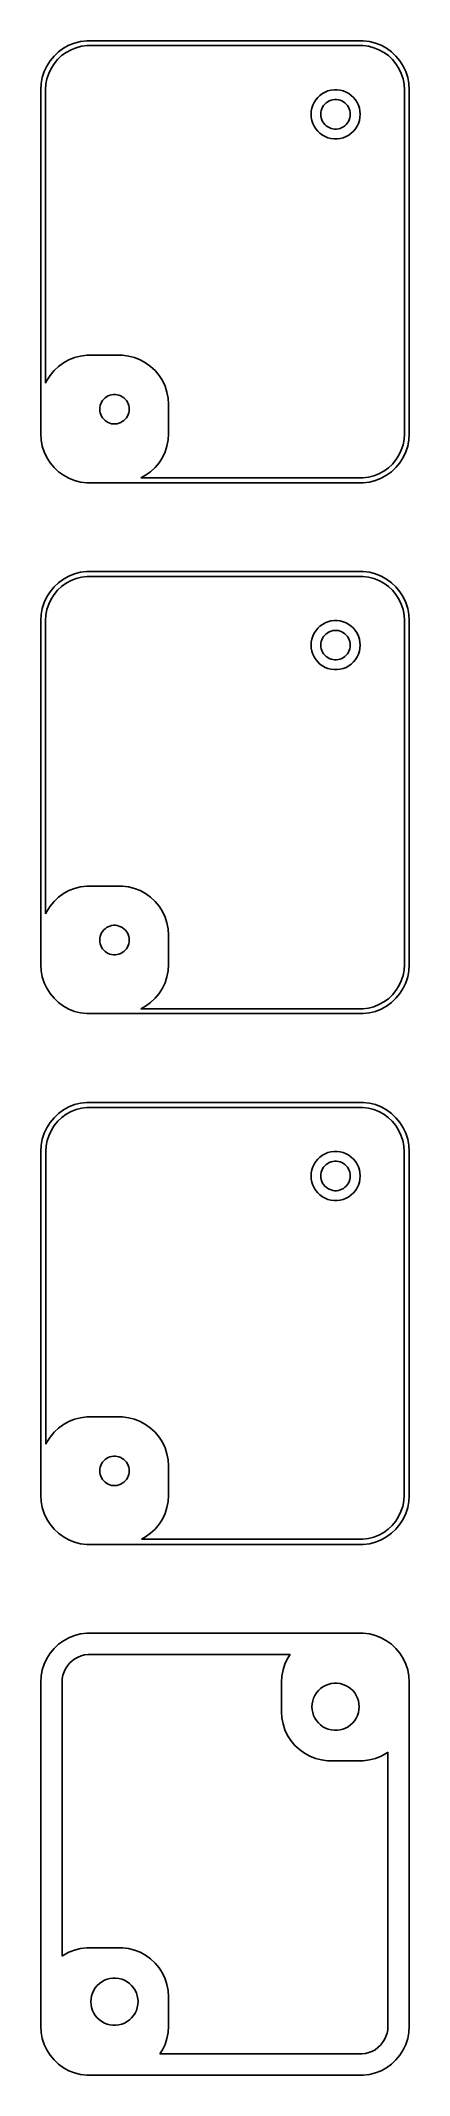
# Model space of a CAD drawing. Header units: metres. Extents: x -19 to 19, y 194 to 400.
import ezdxf

# ---------------------------------------------------------------- set-up
doc = ezdxf.new("R2010")
doc.units = ezdxf.units.M

msp = doc.modelspace()

# ---------------------------------------------------------------- linework, layer by layer
for p, q in [((-16.4291, 399.722), (-16.9371, 399.353)), ((-15.8789, 400.024), (-16.4291, 399.722)), ((-16.1612, 399.299), (-15.666, 399.572)), ((-15.2951, 400.255), (-15.8789, 400.024)), ((-15.666, 399.572), (-15.1406, 399.78)), ((-14.6869, 400.411), (-15.2951, 400.255)), ((-15.1406, 399.78), (-14.5932, 399.92)), ((-14.0639, 400.49), (-14.6869, 400.411)), ((-14.5932, 399.92), (-14.0325, 399.991)), ((14.0639, 400.49), (-14.0639, 400.49)), ((-14.0325, 399.991), (14.0325, 399.991)), ((14.0325, 399.991), (14.5932, 399.92)), ((14.6869, 400.411), (14.0639, 400.49)), ((14.5932, 399.92), (15.1406, 399.78)), ((15.2951, 400.255), (14.6869, 400.411)), ((15.1406, 399.78), (15.666, 399.572)), ((15.8789, 400.024), (15.2951, 400.255)), ((15.666, 399.572), (16.1612, 399.299)), ((16.4291, 399.722), (15.8789, 400.024)), ((16.9371, 399.353), (16.4291, 399.722)), ((-18.1315, 397.909), (-18.3989, 397.341)), ((-17.7951, 398.439), (-18.1315, 397.909)), ((-17.934, 397.157), (-17.6934, 397.668)), ((-17.3948, 398.923), (-17.7951, 398.439)), ((-17.6934, 397.668), (-17.3906, 398.145)), ((-16.9371, 399.353), (-17.3948, 398.923)), ((-17.3906, 398.145), (-17.0303, 398.58)), ((-17.0303, 398.58), (-16.6184, 398.967)), ((-16.6184, 398.967), (-16.1612, 399.299)), ((16.1612, 399.299), (16.6184, 398.967)), ((16.6184, 398.967), (17.0303, 398.58)), ((17.3948, 398.923), (16.9371, 399.353)), ((17.0303, 398.58), (17.3906, 398.145)), ((17.3906, 398.145), (17.6934, 397.668)), ((17.7951, 398.439), (17.3948, 398.923)), ((17.6934, 397.668), (17.934, 397.157)), ((18.1315, 397.909), (17.7951, 398.439)), ((18.3989, 397.341), (18.1315, 397.909)), ((-18.7106, 396.127), (-18.75, 395.5)), ((-18.75, 395.5), (-18.75, 360.5)), ((-18.5929, 396.743), (-18.7106, 396.127)), ((-18.3989, 397.341), (-18.5929, 396.743)), ((-18.25, 395.5), (-18.2145, 396.064)), ((-18.25, 365.657), (-18.25, 395.5)), ((-18.2145, 396.064), (-18.1086, 396.619)), ((-18.1086, 396.619), (-17.934, 397.157)), ((10.4774, 395.378), (10.1855, 395.262)), ((10.7815, 395.456), (10.4774, 395.378)), ((11.093, 395.495), (10.7815, 395.456)), ((11.407, 395.495), (11.093, 395.495)), ((11.7184, 395.456), (11.407, 395.495)), ((12.0225, 395.378), (11.7184, 395.456)), ((12.3144, 395.262), (12.0225, 395.378)), ((17.934, 397.157), (18.1086, 396.619)), ((18.1086, 396.619), (18.2145, 396.064)), ((18.2145, 396.064), (18.25, 395.5)), ((18.25, 395.5), (18.25, 360.5)), ((18.5929, 396.743), (18.3989, 397.341)), ((18.7106, 396.127), (18.5929, 396.743)), ((18.75, 395.5), (18.7106, 396.127)), ((18.75, 360.5), (18.75, 395.5)), ((8.7697, 393.313), (8.75, 393)), ((8.82854, 393.622), (8.7697, 393.313)), ((8.92555, 393.92), (8.82854, 393.622)), ((9.05922, 394.204), (8.92555, 393.92)), ((9.22745, 394.469), (9.05922, 394.204)), ((9.42757, 394.711), (9.22745, 394.469)), ((9.65643, 394.926), (9.42757, 394.711)), ((9.91043, 395.111), (9.65643, 394.926)), ((9.76183, 393.188), (9.79712, 393.373)), ((9.79712, 393.373), (9.85533, 393.552)), ((9.85533, 393.552), (9.93553, 393.723)), ((10.1855, 395.262), (9.91043, 395.111)), ((9.93553, 393.723), (10.0365, 393.882)), ((10.0365, 393.882), (10.1565, 394.027)), ((10.1565, 394.027), (10.2939, 394.156)), ((10.2939, 394.156), (10.4463, 394.266)), ((10.4463, 394.266), (10.6113, 394.357)), ((10.6113, 394.357), (10.7865, 394.427)), ((10.7865, 394.427), (10.9689, 394.473)), ((10.9689, 394.473), (11.1558, 394.497)), ((11.1558, 394.497), (11.3442, 394.497)), ((11.3442, 394.497), (11.5311, 394.473)), ((11.5311, 394.473), (11.7135, 394.427)), ((11.7135, 394.427), (11.8887, 394.357)), ((11.8887, 394.357), (12.0537, 394.266)), ((12.0537, 394.266), (12.2061, 394.156)), ((12.2061, 394.156), (12.3434, 394.027)), ((12.5896, 395.111), (12.3144, 395.262)), ((12.3434, 394.027), (12.4635, 393.882)), ((12.4635, 393.882), (12.5645, 393.723)), ((12.5645, 393.723), (12.6447, 393.552)), ((12.8436, 394.926), (12.5896, 395.111)), ((12.6447, 393.552), (12.7029, 393.373)), ((12.7029, 393.373), (12.7382, 393.188)), ((13.0724, 394.711), (12.8436, 394.926)), ((13.2725, 394.469), (13.0724, 394.711)), ((13.4408, 394.204), (13.2725, 394.469)), ((13.5744, 393.92), (13.4408, 394.204)), ((13.6714, 393.622), (13.5744, 393.92)), ((13.7303, 393.313), (13.6714, 393.622)), ((13.75, 393), (13.7303, 393.313)), ((8.75, 393), (8.7697, 392.687)), ((8.7697, 392.687), (8.82854, 392.378)), ((8.82854, 392.378), (8.92555, 392.08)), ((8.92555, 392.08), (9.05922, 391.796)), ((9.05922, 391.796), (9.22745, 391.531)), ((9.22745, 391.531), (9.42757, 391.289)), ((9.42757, 391.289), (9.65643, 391.074)), ((9.75, 393), (9.76183, 393.188)), ((9.76183, 392.812), (9.75, 393)), ((9.79712, 392.627), (9.76183, 392.812)), ((9.85533, 392.448), (9.79712, 392.627)), ((9.93553, 392.277), (9.85533, 392.448)), ((10.0365, 392.118), (9.93553, 392.277)), ((10.1565, 391.973), (10.0365, 392.118)), ((10.2939, 391.844), (10.1565, 391.973)), ((10.4463, 391.734), (10.2939, 391.844)), ((10.6113, 391.643), (10.4463, 391.734)), ((10.7865, 391.573), (10.6113, 391.643)), ((10.9689, 391.527), (10.7865, 391.573)), ((11.1558, 391.503), (10.9689, 391.527)), ((11.3442, 391.503), (11.1558, 391.503)), ((11.5311, 391.527), (11.3442, 391.503)), ((11.7135, 391.573), (11.5311, 391.527)), ((11.8887, 391.643), (11.7135, 391.573)), ((12.0537, 391.734), (11.8887, 391.643)), ((12.2061, 391.844), (12.0537, 391.734)), ((12.3434, 391.973), (12.2061, 391.844)), ((12.4635, 392.118), (12.3434, 391.973)), ((12.5645, 392.277), (12.4635, 392.118)), ((12.6447, 392.448), (12.5645, 392.277)), ((12.7029, 392.627), (12.6447, 392.448)), ((12.7382, 392.812), (12.7029, 392.627)), ((12.7382, 393.188), (12.75, 393)), ((12.75, 393), (12.7382, 392.812)), ((12.8436, 391.074), (13.0724, 391.289)), ((13.0724, 391.289), (13.2725, 391.531)), ((13.2725, 391.531), (13.4408, 391.796)), ((13.4408, 391.796), (13.5744, 392.08)), ((13.5744, 392.08), (13.6714, 392.378)), ((13.6714, 392.378), (13.7303, 392.687)), ((13.7303, 392.687), (13.75, 393)), ((9.65643, 391.074), (9.91043, 390.889)), ((9.91043, 390.889), (10.1855, 390.738)), ((10.1855, 390.738), (10.4774, 390.622)), ((10.4774, 390.622), (10.7815, 390.544)), ((10.7815, 390.544), (11.093, 390.505)), ((11.093, 390.505), (11.407, 390.505)), ((11.407, 390.505), (11.7184, 390.544)), ((11.7184, 390.544), (12.0225, 390.622)), ((12.0225, 390.622), (12.3144, 390.738)), ((12.3144, 390.738), (12.5896, 390.889)), ((12.5896, 390.889), (12.8436, 391.074)), ((-14.0639, 368.49), (-14.6869, 368.411)), ((-10.436, 368.49), (-14.0639, 368.49)), ((-9.81308, 368.411), (-10.436, 368.49)), ((-17.7951, 366.439), (-18.1315, 365.909)), ((-17.3948, 366.923), (-17.7951, 366.439)), ((-16.9371, 367.353), (-17.3948, 366.923)), ((-16.4291, 367.722), (-16.9371, 367.353)), ((-15.8789, 368.024), (-16.4291, 367.722)), ((-15.2951, 368.255), (-15.8789, 368.024)), ((-14.6869, 368.411), (-15.2951, 368.255)), ((-9.20491, 368.255), (-9.81308, 368.411)), ((-8.62109, 368.024), (-9.20491, 368.255)), ((-8.07086, 367.722), (-8.62109, 368.024)), ((-7.56287, 367.353), (-8.07086, 367.722)), ((-7.10515, 366.923), (-7.56287, 367.353)), ((-6.70491, 366.439), (-7.10515, 366.923)), ((-6.36845, 365.909), (-6.70491, 366.439)), ((-18.1315, 365.909), (-18.25, 365.657)), ((-12.0537, 364.266), (-11.8887, 364.357)), ((-11.8887, 364.357), (-11.7135, 364.427)), ((-11.7135, 364.427), (-11.5311, 364.473)), ((-11.5311, 364.473), (-11.3442, 364.497)), ((-11.3442, 364.497), (-11.1558, 364.497)), ((-11.1558, 364.497), (-10.9689, 364.473)), ((-10.9689, 364.473), (-10.7865, 364.427)), ((-10.7865, 364.427), (-10.6113, 364.357)), ((-10.6113, 364.357), (-10.4463, 364.266)), ((-6.1011, 365.341), (-6.36845, 365.909)), ((-5.90707, 364.743), (-6.1011, 365.341)), ((-5.78941, 364.127), (-5.90707, 364.743)), ((-12.75, 363), (-12.7382, 363.188)), ((-12.7382, 362.812), (-12.75, 363)), ((-12.7382, 363.188), (-12.7029, 363.373)), ((-12.7029, 362.627), (-12.7382, 362.812)), ((-12.7029, 363.373), (-12.6447, 363.552)), ((-12.6447, 362.448), (-12.7029, 362.627)), ((-12.6447, 363.552), (-12.5645, 363.723)), ((-12.5645, 362.277), (-12.6447, 362.448)), ((-12.5645, 363.723), (-12.4635, 363.882)), ((-12.4635, 362.118), (-12.5645, 362.277)), ((-12.4635, 363.882), (-12.3434, 364.027)), ((-12.3434, 364.027), (-12.2061, 364.156)), ((-12.2061, 364.156), (-12.0537, 364.266)), ((-10.4463, 364.266), (-10.2939, 364.156)), ((-10.2939, 364.156), (-10.1565, 364.027)), ((-10.1565, 364.027), (-10.0365, 363.882)), ((-10.0365, 363.882), (-9.93553, 363.723)), ((-9.93553, 362.277), (-10.0365, 362.118)), ((-9.93553, 363.723), (-9.85533, 363.552)), ((-9.85533, 362.448), (-9.93553, 362.277)), ((-9.85533, 363.552), (-9.79712, 363.373)), ((-9.79712, 362.627), (-9.85533, 362.448)), ((-9.79712, 363.373), (-9.76183, 363.188)), ((-9.76183, 362.812), (-9.79712, 362.627)), ((-9.76183, 363.188), (-9.75, 363)), ((-9.75, 363), (-9.76183, 362.812)), ((-5.75, 363.5), (-5.78941, 364.127)), ((-5.75, 360.5), (-5.75, 363.5)), ((-18.75, 360.5), (-18.7106, 359.873)), ((-12.3434, 361.973), (-12.4635, 362.118)), ((-12.2061, 361.844), (-12.3434, 361.973)), ((-12.0537, 361.734), (-12.2061, 361.844)), ((-11.8887, 361.643), (-12.0537, 361.734)), ((-11.7135, 361.573), (-11.8887, 361.643)), ((-11.5311, 361.527), (-11.7135, 361.573)), ((-11.3442, 361.503), (-11.5311, 361.527)), ((-11.1558, 361.503), (-11.3442, 361.503)), ((-10.9689, 361.527), (-11.1558, 361.503)), ((-10.7865, 361.573), (-10.9689, 361.527)), ((-10.6113, 361.643), (-10.7865, 361.573)), ((-10.4463, 361.734), (-10.6113, 361.643)), ((-10.2939, 361.844), (-10.4463, 361.734)), ((-10.1565, 361.973), (-10.2939, 361.844)), ((-10.0365, 362.118), (-10.1565, 361.973)), ((-5.78941, 359.873), (-5.75, 360.5)), ((18.25, 360.5), (18.2145, 359.936)), ((18.7106, 359.873), (18.75, 360.5)), ((-18.7106, 359.873), (-18.5929, 359.257)), ((-18.5929, 359.257), (-18.3989, 358.659)), ((-18.3989, 358.659), (-18.1315, 358.091)), ((-18.1315, 358.091), (-17.7951, 357.561)), ((-6.70491, 357.561), (-6.36845, 358.091)), ((-6.36845, 358.091), (-6.1011, 358.659)), ((-6.1011, 358.659), (-5.90707, 359.257)), ((-5.90707, 359.257), (-5.78941, 359.873)), ((17.6934, 358.332), (17.3906, 357.855)), ((17.934, 358.843), (17.6934, 358.332)), ((17.7951, 357.561), (18.1315, 358.091)), ((18.1086, 359.381), (17.934, 358.843)), ((18.2145, 359.936), (18.1086, 359.381)), ((18.1315, 358.091), (18.3989, 358.659)), ((18.3989, 358.659), (18.5929, 359.257)), ((18.5929, 359.257), (18.7106, 359.873)), ((-17.7951, 357.561), (-17.3948, 357.077)), ((-17.3948, 357.077), (-16.9371, 356.647)), ((-16.9371, 356.647), (-16.4291, 356.278)), ((-16.4291, 356.278), (-15.8789, 355.976)), ((-8.56104, 356.009), (-8.07086, 356.278)), ((14.0325, 356.009), (-8.56104, 356.009)), ((-8.07086, 356.278), (-7.56287, 356.647)), ((-7.56287, 356.647), (-7.10515, 357.077)), ((-7.10515, 357.077), (-6.70491, 357.561)), ((14.5932, 356.08), (14.0325, 356.009)), ((15.1406, 356.22), (14.5932, 356.08)), ((15.666, 356.428), (15.1406, 356.22)), ((16.1612, 356.701), (15.666, 356.428)), ((15.8789, 355.976), (16.4291, 356.278)), ((16.6184, 357.033), (16.1612, 356.701)), ((16.4291, 356.278), (16.9371, 356.647)), ((17.0303, 357.42), (16.6184, 357.033)), ((16.9371, 356.647), (17.3948, 357.077)), ((17.3906, 357.855), (17.0303, 357.42)), ((17.3948, 357.077), (17.7951, 357.561)), ((-15.8789, 355.976), (-15.2951, 355.745)), ((-15.2951, 355.745), (-14.6869, 355.589)), ((-14.6869, 355.589), (-14.0639, 355.51)), ((-14.0639, 355.51), (14.0639, 355.51)), ((14.0639, 355.51), (14.6869, 355.589)), ((14.6869, 355.589), (15.2951, 355.745)), ((15.2951, 355.745), (15.8789, 355.976)), ((-16.4291, 345.722), (-16.9371, 345.353)), ((-15.8789, 346.024), (-16.4291, 345.722)), ((-15.2951, 346.255), (-15.8789, 346.024)), ((-15.666, 345.572), (-15.1406, 345.78)), ((-14.6869, 346.411), (-15.2951, 346.255)), ((-15.1406, 345.78), (-14.5932, 345.92)), ((-14.0639, 346.49), (-14.6869, 346.411)), ((-14.5932, 345.92), (-14.0325, 345.991)), ((14.0639, 346.49), (-14.0639, 346.49)), ((-14.0325, 345.991), (14.0325, 345.991)), ((14.0325, 345.991), (14.5932, 345.92)), ((14.6869, 346.411), (14.0639, 346.49)), ((14.5932, 345.92), (15.1406, 345.78)), ((15.2951, 346.255), (14.6869, 346.411)), ((15.1406, 345.78), (15.666, 345.572)), ((15.8789, 346.024), (15.2951, 346.255)), ((16.4291, 345.722), (15.8789, 346.024)), ((16.9371, 345.353), (16.4291, 345.722)), ((-18.1315, 343.909), (-18.3989, 343.341)), ((-17.7951, 344.439), (-18.1315, 343.909)), ((-17.934, 343.157), (-17.6934, 343.668)), ((-17.3948, 344.923), (-17.7951, 344.439)), ((-17.6934, 343.668), (-17.3906, 344.145)), ((-16.9371, 345.353), (-17.3948, 344.923)), ((-17.3906, 344.145), (-17.0303, 344.58)), ((-17.0303, 344.58), (-16.6184, 344.967)), ((-16.6184, 344.967), (-16.1612, 345.299)), ((-16.1612, 345.299), (-15.666, 345.572)), ((15.666, 345.572), (16.1612, 345.299)), ((16.1612, 345.299), (16.6184, 344.967)), ((16.6184, 344.967), (17.0303, 344.58)), ((17.3948, 344.923), (16.9371, 345.353)), ((17.0303, 344.58), (17.3906, 344.145)), ((17.3906, 344.145), (17.6934, 343.668)), ((17.7951, 344.439), (17.3948, 344.923)), ((17.6934, 343.668), (17.934, 343.157)), ((18.1315, 343.909), (17.7951, 344.439)), ((18.3989, 343.341), (18.1315, 343.909)), ((-18.7106, 342.127), (-18.75, 341.5)), ((-18.5929, 342.743), (-18.7106, 342.127)), ((-18.3989, 343.341), (-18.5929, 342.743)), ((-18.25, 341.5), (-18.2145, 342.064)), ((-18.2145, 342.064), (-18.1086, 342.619)), ((-18.1086, 342.619), (-17.934, 343.157)), ((17.934, 343.157), (18.1086, 342.619)), ((18.1086, 342.619), (18.2145, 342.064)), ((18.2145, 342.064), (18.25, 341.5)), ((18.5929, 342.743), (18.3989, 343.341)), ((18.7106, 342.127), (18.5929, 342.743)), ((18.75, 341.5), (18.7106, 342.127)), ((-18.75, 341.5), (-18.75, 306.5)), ((-18.25, 311.657), (-18.25, 341.5)), ((8.82854, 339.622), (8.7697, 339.313)), ((8.92555, 339.92), (8.82854, 339.622)), ((9.05922, 340.204), (8.92555, 339.92)), ((9.22745, 340.469), (9.05922, 340.204)), ((9.42757, 340.711), (9.22745, 340.469)), ((9.65643, 340.926), (9.42757, 340.711)), ((9.91043, 341.111), (9.65643, 340.926)), ((9.79712, 339.373), (9.85533, 339.552)), ((9.85533, 339.552), (9.93553, 339.723)), ((10.1855, 341.262), (9.91043, 341.111)), ((9.93553, 339.723), (10.0365, 339.882)), ((10.0365, 339.882), (10.1565, 340.027)), ((10.1565, 340.027), (10.2939, 340.156)), ((10.4774, 341.378), (10.1855, 341.262)), ((10.2939, 340.156), (10.4463, 340.266)), ((10.4463, 340.266), (10.6113, 340.357)), ((10.7815, 341.456), (10.4774, 341.378)), ((10.6113, 340.357), (10.7865, 340.427)), ((11.093, 341.495), (10.7815, 341.456)), ((10.7865, 340.427), (10.9689, 340.473)), ((10.9689, 340.473), (11.1558, 340.497)), ((11.407, 341.495), (11.093, 341.495)), ((11.1558, 340.497), (11.3442, 340.497)), ((11.3442, 340.497), (11.5311, 340.473)), ((11.7184, 341.456), (11.407, 341.495)), ((11.5311, 340.473), (11.7135, 340.427)), ((11.7135, 340.427), (11.8887, 340.357)), ((12.0225, 341.378), (11.7184, 341.456)), ((11.8887, 340.357), (12.0537, 340.266)), ((12.3144, 341.262), (12.0225, 341.378)), ((12.0537, 340.266), (12.2061, 340.156)), ((12.2061, 340.156), (12.3434, 340.027)), ((12.5896, 341.111), (12.3144, 341.262)), ((12.3434, 340.027), (12.4635, 339.882)), ((12.4635, 339.882), (12.5645, 339.723)), ((12.5645, 339.723), (12.6447, 339.552)), ((12.8436, 340.926), (12.5896, 341.111)), ((12.6447, 339.552), (12.7029, 339.373)), ((13.0724, 340.711), (12.8436, 340.926)), ((13.2725, 340.469), (13.0724, 340.711)), ((13.4408, 340.204), (13.2725, 340.469)), ((13.5744, 339.92), (13.4408, 340.204)), ((13.6714, 339.622), (13.5744, 339.92)), ((13.7303, 339.313), (13.6714, 339.622)), ((18.25, 341.5), (18.25, 306.5)), ((18.75, 306.5), (18.75, 341.5)), ((8.7697, 339.313), (8.75, 339)), ((8.75, 339), (8.7697, 338.687)), ((8.7697, 338.687), (8.82854, 338.378)), ((8.82854, 338.378), (8.92555, 338.08)), ((8.92555, 338.08), (9.05922, 337.796)), ((9.05922, 337.796), (9.22745, 337.531)), ((9.22745, 337.531), (9.42757, 337.289)), ((9.75, 339), (9.76183, 339.188)), ((9.76183, 338.812), (9.75, 339)), ((9.76183, 339.188), (9.79712, 339.373)), ((9.79712, 338.627), (9.76183, 338.812)), ((9.85533, 338.448), (9.79712, 338.627)), ((9.93553, 338.277), (9.85533, 338.448)), ((10.0365, 338.118), (9.93553, 338.277)), ((10.1565, 337.973), (10.0365, 338.118)), ((10.2939, 337.844), (10.1565, 337.973)), ((10.4463, 337.734), (10.2939, 337.844)), ((10.6113, 337.643), (10.4463, 337.734)), ((10.7865, 337.573), (10.6113, 337.643)), ((10.9689, 337.527), (10.7865, 337.573)), ((11.1558, 337.503), (10.9689, 337.527)), ((11.3442, 337.503), (11.1558, 337.503)), ((11.5311, 337.527), (11.3442, 337.503)), ((11.7135, 337.573), (11.5311, 337.527)), ((11.8887, 337.643), (11.7135, 337.573)), ((12.0537, 337.734), (11.8887, 337.643)), ((12.2061, 337.844), (12.0537, 337.734)), ((12.3434, 337.973), (12.2061, 337.844)), ((12.4635, 338.118), (12.3434, 337.973)), ((12.5645, 338.277), (12.4635, 338.118)), ((12.6447, 338.448), (12.5645, 338.277)), ((12.7029, 338.627), (12.6447, 338.448)), ((12.7029, 339.373), (12.7382, 339.188)), ((12.7382, 338.812), (12.7029, 338.627)), ((12.7382, 339.188), (12.75, 339)), ((12.75, 339), (12.7382, 338.812)), ((13.0724, 337.289), (13.2725, 337.531)), ((13.2725, 337.531), (13.4408, 337.796)), ((13.4408, 337.796), (13.5744, 338.08)), ((13.5744, 338.08), (13.6714, 338.378)), ((13.6714, 338.378), (13.7303, 338.687)), ((13.75, 339), (13.7303, 339.313)), ((13.7303, 338.687), (13.75, 339)), ((9.42757, 337.289), (9.65643, 337.074)), ((9.65643, 337.074), (9.91043, 336.889)), ((9.91043, 336.889), (10.1855, 336.738)), ((10.1855, 336.738), (10.4774, 336.622)), ((10.4774, 336.622), (10.7815, 336.544)), ((10.7815, 336.544), (11.093, 336.505)), ((11.093, 336.505), (11.407, 336.505)), ((11.407, 336.505), (11.7184, 336.544)), ((11.7184, 336.544), (12.0225, 336.622)), ((12.0225, 336.622), (12.3144, 336.738)), ((12.3144, 336.738), (12.5896, 336.889)), ((12.5896, 336.889), (12.8436, 337.074)), ((12.8436, 337.074), (13.0724, 337.289)), ((-17.3948, 312.923), (-17.7951, 312.439)), ((-16.9371, 313.353), (-17.3948, 312.923)), ((-16.4291, 313.722), (-16.9371, 313.353)), ((-15.8789, 314.024), (-16.4291, 313.722)), ((-15.2951, 314.255), (-15.8789, 314.024)), ((-14.6869, 314.411), (-15.2951, 314.255)), ((-14.0639, 314.49), (-14.6869, 314.411)), ((-10.436, 314.49), (-14.0639, 314.49)), ((-9.81308, 314.411), (-10.436, 314.49)), ((-9.20491, 314.255), (-9.81308, 314.411)), ((-8.62109, 314.024), (-9.20491, 314.255)), ((-8.07086, 313.722), (-8.62109, 314.024)), ((-7.56287, 313.353), (-8.07086, 313.722)), ((-7.10515, 312.923), (-7.56287, 313.353)), ((-6.70491, 312.439), (-7.10515, 312.923)), ((-18.1315, 311.909), (-18.25, 311.657)), ((-17.7951, 312.439), (-18.1315, 311.909)), ((-11.7135, 310.427), (-11.5311, 310.473)), ((-11.5311, 310.473), (-11.3442, 310.497)), ((-11.3442, 310.497), (-11.1558, 310.497)), ((-11.1558, 310.497), (-10.9689, 310.473)), ((-10.9689, 310.473), (-10.7865, 310.427)), ((-6.36845, 311.909), (-6.70491, 312.439)), ((-6.1011, 311.341), (-6.36845, 311.909)), ((-5.90707, 310.743), (-6.1011, 311.341)), ((-5.78941, 310.127), (-5.90707, 310.743)), ((-12.75, 309), (-12.7382, 309.188)), ((-12.7382, 308.812), (-12.75, 309)), ((-12.7382, 309.188), (-12.7029, 309.373)), ((-12.7029, 308.627), (-12.7382, 308.812)), ((-12.7029, 309.373), (-12.6447, 309.552)), ((-12.6447, 308.448), (-12.7029, 308.627)), ((-12.6447, 309.552), (-12.5645, 309.723)), ((-12.5645, 308.277), (-12.6447, 308.448)), ((-12.5645, 309.723), (-12.4635, 309.882)), ((-12.4635, 309.882), (-12.3434, 310.027)), ((-12.3434, 310.027), (-12.2061, 310.156)), ((-12.2061, 310.156), (-12.0537, 310.266)), ((-12.0537, 310.266), (-11.8887, 310.357)), ((-11.8887, 310.357), (-11.7135, 310.427)), ((-10.7865, 310.427), (-10.6113, 310.357)), ((-10.6113, 310.357), (-10.4463, 310.266)), ((-10.4463, 310.266), (-10.2939, 310.156)), ((-10.2939, 310.156), (-10.1565, 310.027)), ((-10.1565, 310.027), (-10.0365, 309.882)), ((-10.0365, 309.882), (-9.93553, 309.723)), ((-9.93553, 309.723), (-9.85533, 309.552)), ((-9.85533, 308.448), (-9.93553, 308.277)), ((-9.85533, 309.552), (-9.79712, 309.373)), ((-9.79712, 308.627), (-9.85533, 308.448)), ((-9.79712, 309.373), (-9.76183, 309.188)), ((-9.76183, 308.812), (-9.79712, 308.627)), ((-9.76183, 309.188), (-9.75, 309)), ((-9.75, 309), (-9.76183, 308.812)), ((-5.75, 309.5), (-5.78941, 310.127)), ((-5.75, 306.5), (-5.75, 309.5)), ((-18.75, 306.5), (-18.7106, 305.873)), ((-12.4635, 308.118), (-12.5645, 308.277)), ((-12.3434, 307.973), (-12.4635, 308.118)), ((-12.2061, 307.844), (-12.3434, 307.973)), ((-12.0537, 307.734), (-12.2061, 307.844)), ((-11.8887, 307.643), (-12.0537, 307.734)), ((-11.7135, 307.573), (-11.8887, 307.643)), ((-11.5311, 307.527), (-11.7135, 307.573)), ((-11.3442, 307.503), (-11.5311, 307.527)), ((-11.1558, 307.503), (-11.3442, 307.503)), ((-10.9689, 307.527), (-11.1558, 307.503)), ((-10.7865, 307.573), (-10.9689, 307.527)), ((-10.6113, 307.643), (-10.7865, 307.573)), ((-10.4463, 307.734), (-10.6113, 307.643)), ((-10.2939, 307.844), (-10.4463, 307.734)), ((-10.1565, 307.973), (-10.2939, 307.844)), ((-10.0365, 308.118), (-10.1565, 307.973)), ((-9.93553, 308.277), (-10.0365, 308.118)), ((-5.78941, 305.873), (-5.75, 306.5)), ((18.25, 306.5), (18.2145, 305.936)), ((18.7106, 305.873), (18.75, 306.5)), ((-18.7106, 305.873), (-18.5929, 305.257)), ((-18.5929, 305.257), (-18.3989, 304.659)), ((-18.3989, 304.659), (-18.1315, 304.091)), ((-6.36845, 304.091), (-6.1011, 304.659)), ((-6.1011, 304.659), (-5.90707, 305.257)), ((-5.90707, 305.257), (-5.78941, 305.873)), ((17.6934, 304.332), (17.3906, 303.855)), ((17.934, 304.843), (17.6934, 304.332)), ((18.1086, 305.381), (17.934, 304.843)), ((18.2145, 305.936), (18.1086, 305.381)), ((18.1315, 304.091), (18.3989, 304.659)), ((18.3989, 304.659), (18.5929, 305.257)), ((18.5929, 305.257), (18.7106, 305.873)), ((-18.1315, 304.091), (-17.7951, 303.561)), ((-17.7951, 303.561), (-17.3948, 303.077)), ((-17.3948, 303.077), (-16.9371, 302.647)), ((-16.9371, 302.647), (-16.4291, 302.278)), ((-16.4291, 302.278), (-15.8789, 301.976)), ((-8.56104, 302.009), (-8.07086, 302.278)), ((-8.07086, 302.278), (-7.56287, 302.647)), ((-7.56287, 302.647), (-7.10515, 303.077)), ((-7.10515, 303.077), (-6.70491, 303.561)), ((-6.70491, 303.561), (-6.36845, 304.091)), ((15.1406, 302.22), (14.5932, 302.08)), ((15.666, 302.428), (15.1406, 302.22)), ((16.1612, 302.701), (15.666, 302.428)), ((15.8789, 301.976), (16.4291, 302.278)), ((16.6184, 303.033), (16.1612, 302.701)), ((16.4291, 302.278), (16.9371, 302.647)), ((17.0303, 303.42), (16.6184, 303.033)), ((16.9371, 302.647), (17.3948, 303.077)), ((17.3906, 303.855), (17.0303, 303.42)), ((17.3948, 303.077), (17.7951, 303.561)), ((17.7951, 303.561), (18.1315, 304.091)), ((-15.8789, 301.976), (-15.2951, 301.745)), ((-15.2951, 301.745), (-14.6869, 301.589)), ((-14.6869, 301.589), (-14.0639, 301.51)), ((-14.0639, 301.51), (14.0639, 301.51)), ((14.0325, 302.009), (-8.56104, 302.009)), ((14.5932, 302.08), (14.0325, 302.009)), ((14.0639, 301.51), (14.6869, 301.589)), ((14.6869, 301.589), (15.2951, 301.745)), ((15.2951, 301.745), (15.8789, 301.976)), ((-15.8789, 292.024), (-16.4291, 291.722)), ((-15.2951, 292.255), (-15.8789, 292.024)), ((-14.6869, 292.411), (-15.2951, 292.255)), ((-15.1308, 291.75), (-14.5873, 291.889)), ((-14.0639, 292.49), (-14.6869, 292.411)), ((-14.5873, 291.889), (-14.0306, 291.96)), ((14.0639, 292.49), (-14.0639, 292.49)), ((-14.0306, 291.96), (14.0306, 291.96)), ((14.0306, 291.96), (14.5873, 291.889)), ((14.6869, 292.411), (14.0639, 292.49)), ((14.5873, 291.889), (15.1308, 291.75)), ((15.2951, 292.255), (14.6869, 292.411)), ((15.8789, 292.024), (15.2951, 292.255)), ((16.4291, 291.722), (15.8789, 292.024)), ((-18.1315, 289.909), (-18.3989, 289.341)), ((-17.7951, 290.439), (-18.1315, 289.909)), ((-17.3948, 290.923), (-17.7951, 290.439)), ((-17.6658, 289.653), (-17.3651, 290.127)), ((-16.9371, 291.353), (-17.3948, 290.923)), ((-17.3651, 290.127), (-17.0074, 290.559)), ((-17.0074, 290.559), (-16.5983, 290.943)), ((-16.4291, 291.722), (-16.9371, 291.353)), ((-16.5983, 290.943), (-16.1444, 291.273)), ((-16.1444, 291.273), (-15.6526, 291.543)), ((-15.6526, 291.543), (-15.1308, 291.75)), ((15.1308, 291.75), (15.6526, 291.543)), ((15.6526, 291.543), (16.1444, 291.273)), ((16.1444, 291.273), (16.5983, 290.943)), ((16.9371, 291.353), (16.4291, 291.722)), ((16.5983, 290.943), (17.0074, 290.559)), ((17.3948, 290.923), (16.9371, 291.353)), ((17.0074, 290.559), (17.3651, 290.127)), ((17.3651, 290.127), (17.6658, 289.653)), ((17.7951, 290.439), (17.3948, 290.923)), ((18.1315, 289.909), (17.7951, 290.439)), ((18.3989, 289.341), (18.1315, 289.909)), ((-18.7106, 288.127), (-18.75, 287.5)), ((-18.5929, 288.743), (-18.7106, 288.127)), ((-18.3989, 289.341), (-18.5929, 288.743)), ((-18.2185, 287.5), (-18.1833, 288.06)), ((-18.1833, 288.06), (-18.0782, 288.611)), ((-18.0782, 288.611), (-17.9047, 289.145)), ((-17.9047, 289.145), (-17.6658, 289.653)), ((17.6658, 289.653), (17.9047, 289.145)), ((17.9047, 289.145), (18.0782, 288.611)), ((18.0782, 288.611), (18.1833, 288.06)), ((18.1833, 288.06), (18.2185, 287.5)), ((18.5929, 288.743), (18.3989, 289.341)), ((18.7106, 288.127), (18.5929, 288.743)), ((18.75, 287.5), (18.7106, 288.127)), ((-18.75, 287.5), (-18.75, 252.5)), ((-18.2185, 257.724), (-18.2185, 287.5)), ((8.92555, 285.92), (8.82854, 285.622)), ((9.05922, 286.204), (8.92555, 285.92)), ((9.22745, 286.469), (9.05922, 286.204)), ((9.42757, 286.711), (9.22745, 286.469)), ((9.65643, 286.926), (9.42757, 286.711)), ((9.91043, 287.111), (9.65643, 286.926)), ((9.85533, 285.552), (9.93553, 285.723)), ((10.1855, 287.262), (9.91043, 287.111)), ((9.93553, 285.723), (10.0365, 285.882)), ((10.0365, 285.882), (10.1565, 286.027)), ((10.1565, 286.027), (10.2939, 286.156)), ((10.4774, 287.378), (10.1855, 287.262)), ((10.2939, 286.156), (10.4463, 286.266)), ((10.4463, 286.266), (10.6113, 286.357)), ((10.7815, 287.456), (10.4774, 287.378)), ((10.6113, 286.357), (10.7865, 286.427)), ((11.093, 287.495), (10.7815, 287.456)), ((10.7865, 286.427), (10.9689, 286.473)), ((10.9689, 286.473), (11.1558, 286.497)), ((11.407, 287.495), (11.093, 287.495)), ((11.1558, 286.497), (11.3442, 286.497)), ((11.3442, 286.497), (11.5311, 286.473)), ((11.7184, 287.456), (11.407, 287.495)), ((11.5311, 286.473), (11.7135, 286.427)), ((11.7135, 286.427), (11.8887, 286.357)), ((12.0225, 287.378), (11.7184, 287.456)), ((11.8887, 286.357), (12.0537, 286.266)), ((12.3144, 287.262), (12.0225, 287.378)), ((12.0537, 286.266), (12.2061, 286.156)), ((12.2061, 286.156), (12.3434, 286.027)), ((12.5896, 287.111), (12.3144, 287.262)), ((12.3434, 286.027), (12.4635, 285.882)), ((12.4635, 285.882), (12.5645, 285.723)), ((12.5645, 285.723), (12.6447, 285.552)), ((12.8436, 286.926), (12.5896, 287.111)), ((13.0724, 286.711), (12.8436, 286.926)), ((13.2725, 286.469), (13.0724, 286.711)), ((13.4408, 286.204), (13.2725, 286.469)), ((13.5744, 285.92), (13.4408, 286.204)), ((13.6714, 285.622), (13.5744, 285.92)), ((18.2185, 287.5), (18.2185, 252.5)), ((18.75, 252.5), (18.75, 287.5)), ((8.7697, 285.313), (8.75, 285)), ((8.75, 285), (8.7697, 284.687)), ((8.82854, 285.622), (8.7697, 285.313)), ((8.7697, 284.687), (8.82854, 284.378)), ((8.82854, 284.378), (8.92555, 284.08)), ((8.92555, 284.08), (9.05922, 283.796)), ((9.05922, 283.796), (9.22745, 283.531)), ((9.75, 285), (9.76183, 285.188)), ((9.76183, 284.812), (9.75, 285)), ((9.76183, 285.188), (9.79712, 285.373)), ((9.79712, 284.627), (9.76183, 284.812)), ((9.79712, 285.373), (9.85533, 285.552)), ((9.85533, 284.448), (9.79712, 284.627)), ((9.93553, 284.277), (9.85533, 284.448)), ((10.0365, 284.118), (9.93553, 284.277)), ((10.1565, 283.973), (10.0365, 284.118)), ((10.2939, 283.844), (10.1565, 283.973)), ((10.4463, 283.734), (10.2939, 283.844)), ((10.6113, 283.643), (10.4463, 283.734)), ((10.7865, 283.573), (10.6113, 283.643)), ((10.9689, 283.527), (10.7865, 283.573)), ((11.7135, 283.573), (11.5311, 283.527)), ((11.8887, 283.643), (11.7135, 283.573)), ((12.0537, 283.734), (11.8887, 283.643)), ((12.2061, 283.844), (12.0537, 283.734)), ((12.3434, 283.973), (12.2061, 283.844)), ((12.4635, 284.118), (12.3434, 283.973)), ((12.5645, 284.277), (12.4635, 284.118)), ((12.6447, 284.448), (12.5645, 284.277)), ((12.6447, 285.552), (12.7029, 285.373)), ((12.7029, 284.627), (12.6447, 284.448)), ((12.7029, 285.373), (12.7382, 285.188)), ((12.7382, 284.812), (12.7029, 284.627)), ((12.7382, 285.188), (12.75, 285)), ((12.75, 285), (12.7382, 284.812)), ((13.2725, 283.531), (13.4408, 283.796)), ((13.4408, 283.796), (13.5744, 284.08)), ((13.5744, 284.08), (13.6714, 284.378)), ((13.7303, 285.313), (13.6714, 285.622)), ((13.6714, 284.378), (13.7303, 284.687)), ((13.75, 285), (13.7303, 285.313)), ((13.7303, 284.687), (13.75, 285)), ((9.22745, 283.531), (9.42757, 283.289)), ((9.42757, 283.289), (9.65643, 283.074)), ((9.65643, 283.074), (9.91043, 282.889)), ((9.91043, 282.889), (10.1855, 282.738)), ((10.1855, 282.738), (10.4774, 282.622)), ((10.4774, 282.622), (10.7815, 282.544)), ((10.7815, 282.544), (11.093, 282.505)), ((11.1558, 283.503), (10.9689, 283.527)), ((11.093, 282.505), (11.407, 282.505)), ((11.3442, 283.503), (11.1558, 283.503)), ((11.5311, 283.527), (11.3442, 283.503)), ((11.407, 282.505), (11.7184, 282.544)), ((11.7184, 282.544), (12.0225, 282.622)), ((12.0225, 282.622), (12.3144, 282.738)), ((12.3144, 282.738), (12.5896, 282.889)), ((12.5896, 282.889), (12.8436, 283.074)), ((12.8436, 283.074), (13.0724, 283.289)), ((13.0724, 283.289), (13.2725, 283.531)), ((-17.3948, 258.923), (-17.7951, 258.439)), ((-16.9371, 259.353), (-17.3948, 258.923)), ((-16.4291, 259.722), (-16.9371, 259.353)), ((-15.8789, 260.024), (-16.4291, 259.722)), ((-15.2951, 260.255), (-15.8789, 260.024)), ((-14.6869, 260.411), (-15.2951, 260.255)), ((-14.0639, 260.49), (-14.6869, 260.411)), ((-10.436, 260.49), (-14.0639, 260.49)), ((-9.81308, 260.411), (-10.436, 260.49)), ((-9.20491, 260.255), (-9.81308, 260.411)), ((-8.62109, 260.024), (-9.20491, 260.255)), ((-8.07086, 259.722), (-8.62109, 260.024)), ((-7.56287, 259.353), (-8.07086, 259.722)), ((-7.10515, 258.923), (-7.56287, 259.353)), ((-6.70491, 258.439), (-7.10515, 258.923)), ((-18.1315, 257.909), (-18.2185, 257.724)), ((-17.7951, 258.439), (-18.1315, 257.909)), ((-6.36845, 257.909), (-6.70491, 258.439)), ((-6.1011, 257.341), (-6.36845, 257.909)), ((-5.90707, 256.743), (-6.1011, 257.341)), ((-5.78941, 256.127), (-5.90707, 256.743)), ((-12.75, 255), (-12.7382, 255.188)), ((-12.7382, 254.812), (-12.75, 255)), ((-12.7382, 255.188), (-12.7029, 255.373)), ((-12.7029, 254.627), (-12.7382, 254.812)), ((-12.7029, 255.373), (-12.6447, 255.552)), ((-12.6447, 254.448), (-12.7029, 254.627)), ((-12.6447, 255.552), (-12.5645, 255.723)), ((-12.5645, 255.723), (-12.4635, 255.882)), ((-12.4635, 255.882), (-12.3434, 256.027)), ((-12.3434, 256.027), (-12.2061, 256.156)), ((-12.2061, 256.156), (-12.0537, 256.266)), ((-12.0537, 256.266), (-11.8887, 256.357)), ((-11.8887, 256.357), (-11.7135, 256.427)), ((-11.7135, 256.427), (-11.5311, 256.473)), ((-11.5311, 256.473), (-11.3442, 256.497)), ((-11.3442, 256.497), (-11.1558, 256.497)), ((-11.1558, 256.497), (-10.9689, 256.473)), ((-10.9689, 256.473), (-10.7865, 256.427)), ((-10.7865, 256.427), (-10.6113, 256.357)), ((-10.6113, 256.357), (-10.4463, 256.266)), ((-10.4463, 256.266), (-10.2939, 256.156)), ((-10.2939, 256.156), (-10.1565, 256.027)), ((-10.1565, 256.027), (-10.0365, 255.882)), ((-10.0365, 255.882), (-9.93553, 255.723)), ((-9.93553, 255.723), (-9.85533, 255.552)), ((-9.85533, 255.552), (-9.79712, 255.373)), ((-9.79712, 254.627), (-9.85533, 254.448)), ((-9.79712, 255.373), (-9.76183, 255.188)), ((-9.76183, 254.812), (-9.79712, 254.627)), ((-9.76183, 255.188), (-9.75, 255)), ((-9.75, 255), (-9.76183, 254.812)), ((-5.75, 255.5), (-5.78941, 256.127)), ((-5.75, 252.5), (-5.75, 255.5)), ((-12.5645, 254.277), (-12.6447, 254.448)), ((-12.4635, 254.118), (-12.5645, 254.277)), ((-12.3434, 253.973), (-12.4635, 254.118)), ((-12.2061, 253.844), (-12.3434, 253.973)), ((-12.0537, 253.734), (-12.2061, 253.844)), ((-11.8887, 253.643), (-12.0537, 253.734)), ((-11.7135, 253.573), (-11.8887, 253.643)), ((-11.5311, 253.527), (-11.7135, 253.573)), ((-11.3442, 253.503), (-11.5311, 253.527)), ((-11.1558, 253.503), (-11.3442, 253.503)), ((-10.9689, 253.527), (-11.1558, 253.503)), ((-10.7865, 253.573), (-10.9689, 253.527)), ((-10.6113, 253.643), (-10.7865, 253.573)), ((-10.4463, 253.734), (-10.6113, 253.643)), ((-10.2939, 253.844), (-10.4463, 253.734)), ((-10.1565, 253.973), (-10.2939, 253.844)), ((-10.0365, 254.118), (-10.1565, 253.973)), ((-9.93553, 254.277), (-10.0365, 254.118)), ((-9.85533, 254.448), (-9.93553, 254.277)), ((-18.75, 252.5), (-18.7106, 251.873)), ((-18.7106, 251.873), (-18.5929, 251.257)), ((-18.5929, 251.257), (-18.3989, 250.659)), ((-18.3989, 250.659), (-18.1315, 250.091)), ((-6.36845, 250.091), (-6.1011, 250.659)), ((-6.1011, 250.659), (-5.90707, 251.257)), ((-5.90707, 251.257), (-5.78941, 251.873)), ((-5.78941, 251.873), (-5.75, 252.5)), ((17.9047, 250.855), (17.6658, 250.347)), ((18.0782, 251.389), (17.9047, 250.855)), ((18.1833, 251.94), (18.0782, 251.389)), ((18.1315, 250.091), (18.3989, 250.659)), ((18.2185, 252.5), (18.1833, 251.94)), ((18.3989, 250.659), (18.5929, 251.257)), ((18.5929, 251.257), (18.7106, 251.873)), ((18.7106, 251.873), (18.75, 252.5)), ((-18.1315, 250.091), (-17.7951, 249.561)), ((-17.7951, 249.561), (-17.3948, 249.077)), ((-17.3948, 249.077), (-16.9371, 248.647)), ((-16.9371, 248.647), (-16.4291, 248.278)), ((-8.07086, 248.278), (-7.56287, 248.647)), ((-7.56287, 248.647), (-7.10515, 249.077)), ((-7.10515, 249.077), (-6.70491, 249.561)), ((-6.70491, 249.561), (-6.36845, 250.091)), ((15.6526, 248.457), (15.1308, 248.25)), ((16.1444, 248.727), (15.6526, 248.457)), ((16.5983, 249.057), (16.1444, 248.727)), ((16.4291, 248.278), (16.9371, 248.647)), ((17.0074, 249.441), (16.5983, 249.057)), ((16.9371, 248.647), (17.3948, 249.077)), ((17.3651, 249.873), (17.0074, 249.441)), ((17.6658, 250.347), (17.3651, 249.873)), ((17.3948, 249.077), (17.7951, 249.561)), ((17.7951, 249.561), (18.1315, 250.091)), ((-16.4291, 248.278), (-15.8789, 247.976)), ((-15.8789, 247.976), (-15.2951, 247.745)), ((-15.2951, 247.745), (-14.6869, 247.589)), ((-14.6869, 247.589), (-14.0639, 247.51)), ((-14.0639, 247.51), (14.0639, 247.51)), ((-8.50392, 248.04), (-8.07086, 248.278)), ((14.0306, 248.04), (-8.50392, 248.04)), ((14.5873, 248.111), (14.0306, 248.04)), ((14.0639, 247.51), (14.6869, 247.589)), ((15.1308, 248.25), (14.5873, 248.111)), ((14.6869, 247.589), (15.2951, 247.745)), ((15.2951, 247.745), (15.8789, 247.976)), ((15.8789, 247.976), (16.4291, 248.278)), ((-15.2951, 238.255), (-15.8789, 238.024)), ((-14.6869, 238.411), (-15.2951, 238.255)), ((-14.0639, 238.49), (-14.6869, 238.411)), ((14.0639, 238.49), (-14.0639, 238.49)), ((14.6869, 238.411), (14.0639, 238.49)), ((15.2951, 238.255), (14.6869, 238.411)), ((15.8789, 238.024), (15.2951, 238.255)), ((-17.7951, 236.439), (-18.1315, 235.909)), ((-17.3948, 236.923), (-17.7951, 236.439)), ((-16.9371, 237.353), (-17.3948, 236.923)), ((-16.4291, 237.722), (-16.9371, 237.353)), ((-15.8789, 238.024), (-16.4291, 237.722)), ((-15.2628, 235.884), (-14.9521, 236.055)), ((-14.9521, 236.055), (-14.6225, 236.185)), ((-14.6225, 236.185), (-14.2791, 236.273)), ((-14.2791, 236.273), (-13.9273, 236.318)), ((-13.9273, 236.318), (6.62805, 236.318)), ((6.62805, 236.318), (6.36845, 235.909)), ((16.4291, 237.722), (15.8789, 238.024)), ((16.9371, 237.353), (16.4291, 237.722)), ((17.3948, 236.923), (16.9371, 237.353)), ((17.7951, 236.439), (17.3948, 236.923)), ((18.1315, 235.909), (17.7951, 236.439)), ((-18.7106, 234.127), (-18.75, 233.5)), ((-18.5929, 234.743), (-18.7106, 234.127)), ((-18.3989, 235.341), (-18.5929, 234.743)), ((-18.1315, 235.909), (-18.3989, 235.341)), ((-16.5511, 233.854), (-16.4847, 234.202)), ((-16.4847, 234.202), (-16.3751, 234.539)), ((-16.3751, 234.539), (-16.2242, 234.86)), ((-16.2242, 234.86), (-16.0342, 235.16)), ((-16.0342, 235.16), (-15.8082, 235.433)), ((-15.8082, 235.433), (-15.5497, 235.675)), ((-15.5497, 235.675), (-15.2628, 235.884)), ((5.78941, 234.127), (5.75, 233.5)), ((5.90707, 234.743), (5.78941, 234.127)), ((6.1011, 235.341), (5.90707, 234.743)), ((6.36845, 235.909), (6.1011, 235.341)), ((18.3989, 235.341), (18.1315, 235.909)), ((18.5929, 234.743), (18.3989, 235.341)), ((18.7106, 234.127), (18.5929, 234.743)), ((18.75, 233.5), (18.7106, 234.127)), ((-18.75, 233.5), (-18.75, 198.5)), ((-16.5734, 233.5), (-16.5511, 233.854)), ((-16.5734, 205.617), (-16.5734, 233.5)), ((5.75, 233.5), (5.75, 230.5)), ((8.9254, 231.597), (9.01852, 231.883)), ((9.01852, 231.883), (9.14685, 232.156)), ((9.14685, 232.156), (9.30835, 232.411)), ((9.30835, 232.411), (9.50047, 232.643)), ((9.50047, 232.643), (9.72017, 232.849)), ((9.72017, 232.849), (9.964, 233.026)), ((9.964, 233.026), (10.2281, 233.172)), ((10.2281, 233.172), (10.5083, 233.283)), ((10.5083, 233.283), (10.8003, 233.357)), ((10.8003, 233.357), (11.0993, 233.395)), ((11.0993, 233.395), (11.4007, 233.395)), ((11.4007, 233.395), (11.6997, 233.357)), ((11.6997, 233.357), (11.9916, 233.283)), ((11.9916, 233.283), (12.2719, 233.172)), ((12.2719, 233.172), (12.536, 233.026)), ((12.536, 233.026), (12.7798, 232.849)), ((12.7798, 232.849), (12.9995, 232.643)), ((12.9995, 232.643), (13.1916, 232.411)), ((13.1916, 232.411), (13.3531, 232.156)), ((13.3531, 232.156), (13.4815, 231.883)), ((13.4815, 231.883), (13.5746, 231.597)), ((18.75, 198.5), (18.75, 233.5)), ((5.75, 230.5), (5.78941, 229.873)), ((5.78941, 229.873), (5.90707, 229.257)), ((8.84999, 231), (8.86891, 231.301)), ((8.86891, 230.699), (8.84999, 231)), ((8.86891, 231.301), (8.9254, 231.597)), ((8.9254, 230.403), (8.86891, 230.699)), ((9.01852, 230.117), (8.9254, 230.403)), ((9.14685, 229.844), (9.01852, 230.117)), ((9.30835, 229.589), (9.14685, 229.844)), ((13.3531, 229.844), (13.1916, 229.589)), ((13.4815, 230.117), (13.3531, 229.844)), ((13.5746, 230.403), (13.4815, 230.117)), ((13.5746, 231.597), (13.6311, 231.301)), ((13.6311, 230.699), (13.5746, 230.403)), ((13.6311, 231.301), (13.65, 231)), ((13.65, 231), (13.6311, 230.699)), ((5.90707, 229.257), (6.1011, 228.659)), ((6.1011, 228.659), (6.36845, 228.091)), ((6.36845, 228.091), (6.70491, 227.561)), ((9.50047, 229.357), (9.30835, 229.589)), ((9.72017, 229.151), (9.50047, 229.357)), ((9.964, 228.974), (9.72017, 229.151)), ((10.2281, 228.828), (9.964, 228.974)), ((10.5083, 228.717), (10.2281, 228.828)), ((10.8003, 228.643), (10.5083, 228.717)), ((11.0993, 228.605), (10.8003, 228.643)), ((11.4007, 228.605), (11.0993, 228.605)), ((11.6997, 228.643), (11.4007, 228.605)), ((11.9916, 228.717), (11.6997, 228.643)), ((12.2719, 228.828), (11.9916, 228.717)), ((12.536, 228.974), (12.2719, 228.828)), ((12.7798, 229.151), (12.536, 228.974)), ((12.9995, 229.357), (12.7798, 229.151)), ((13.1916, 229.589), (12.9995, 229.357)), ((6.70491, 227.561), (7.10515, 227.077)), ((7.10515, 227.077), (7.56287, 226.647)), ((7.56287, 226.647), (8.07086, 226.278)), ((8.07086, 226.278), (8.62109, 225.976)), ((8.62109, 225.976), (9.20491, 225.745)), ((9.20491, 225.745), (9.81308, 225.589)), ((14.6869, 225.589), (15.2951, 225.745)), ((15.2951, 225.745), (15.8789, 225.976)), ((15.8789, 225.976), (16.4291, 226.278)), ((16.4291, 226.278), (16.5734, 226.383)), ((16.5734, 226.383), (16.5734, 198.5)), ((9.81308, 225.589), (10.436, 225.51)), ((10.436, 225.51), (14.0639, 225.51)), ((14.0639, 225.51), (14.6869, 225.589)), ((-16.4291, 205.722), (-16.5734, 205.617)), ((-15.8789, 206.024), (-16.4291, 205.722)), ((-15.2951, 206.255), (-15.8789, 206.024)), ((-14.6869, 206.411), (-15.2951, 206.255)), ((-14.0639, 206.49), (-14.6869, 206.411)), ((-10.436, 206.49), (-14.0639, 206.49)), ((-9.81308, 206.411), (-10.436, 206.49)), ((-9.20491, 206.255), (-9.81308, 206.411)), ((-8.62109, 206.024), (-9.20491, 206.255)), ((-8.07086, 205.722), (-8.62109, 206.024)), ((-7.56287, 205.353), (-8.07086, 205.722)), ((-7.10515, 204.923), (-7.56287, 205.353)), ((-6.70491, 204.439), (-7.10515, 204.923)), ((-12.9995, 202.643), (-12.7798, 202.849)), ((-12.7798, 202.849), (-12.536, 203.026)), ((-12.536, 203.026), (-12.2719, 203.172)), ((-12.2719, 203.172), (-11.9916, 203.283)), ((-11.9916, 203.283), (-11.6997, 203.357)), ((-11.6997, 203.357), (-11.4007, 203.395)), ((-11.4007, 203.395), (-11.0993, 203.395)), ((-11.0993, 203.395), (-10.8003, 203.357)), ((-10.8003, 203.357), (-10.5083, 203.283)), ((-10.5083, 203.283), (-10.2281, 203.172)), ((-10.2281, 203.172), (-9.964, 203.026)), ((-9.964, 203.026), (-9.72017, 202.849)), ((-9.72017, 202.849), (-9.50047, 202.643)), ((-6.36845, 203.909), (-6.70491, 204.439)), ((-6.1011, 203.341), (-6.36845, 203.909)), ((-5.90707, 202.743), (-6.1011, 203.341)), ((-13.65, 201), (-13.6311, 201.301)), ((-13.6311, 200.699), (-13.65, 201)), ((-13.6311, 201.301), (-13.5746, 201.597)), ((-13.5746, 201.597), (-13.4815, 201.883)), ((-13.4815, 201.883), (-13.3531, 202.156)), ((-13.3531, 202.156), (-13.1916, 202.411)), ((-13.1916, 202.411), (-12.9995, 202.643)), ((-9.50047, 202.643), (-9.30835, 202.411)), ((-9.30835, 202.411), (-9.14685, 202.156)), ((-9.14685, 202.156), (-9.01852, 201.883)), ((-9.01852, 201.883), (-8.9254, 201.597)), ((-8.9254, 201.597), (-8.86891, 201.301)), ((-8.86891, 201.301), (-8.84999, 201)), ((-8.84999, 201), (-8.86891, 200.699)), ((-5.78941, 202.127), (-5.90707, 202.743)), ((-5.75, 201.5), (-5.78941, 202.127)), ((-5.75, 198.5), (-5.75, 201.5)), ((-13.5746, 200.403), (-13.6311, 200.699)), ((-13.4815, 200.117), (-13.5746, 200.403)), ((-13.3531, 199.844), (-13.4815, 200.117)), ((-13.1916, 199.589), (-13.3531, 199.844)), ((-12.9995, 199.357), (-13.1916, 199.589)), ((-12.7798, 199.151), (-12.9995, 199.357)), ((-12.536, 198.974), (-12.7798, 199.151)), ((-12.2719, 198.828), (-12.536, 198.974)), ((-11.9916, 198.717), (-12.2719, 198.828)), ((-11.6997, 198.643), (-11.9916, 198.717)), ((-10.5083, 198.717), (-10.8003, 198.643)), ((-10.2281, 198.828), (-10.5083, 198.717)), ((-9.964, 198.974), (-10.2281, 198.828)), ((-9.72017, 199.151), (-9.964, 198.974)), ((-9.50047, 199.357), (-9.72017, 199.151)), ((-9.30835, 199.589), (-9.50047, 199.357)), ((-9.14685, 199.844), (-9.30835, 199.589)), ((-9.01852, 200.117), (-9.14685, 199.844)), ((-8.9254, 200.403), (-9.01852, 200.117)), ((-8.86891, 200.699), (-8.9254, 200.403)), ((-18.75, 198.5), (-18.7106, 197.873)), ((-18.7106, 197.873), (-18.5929, 197.257)), ((-18.5929, 197.257), (-18.3989, 196.659)), ((-18.3989, 196.659), (-18.1315, 196.091)), ((-11.4007, 198.605), (-11.6997, 198.643)), ((-11.0993, 198.605), (-11.4007, 198.605)), ((-10.8003, 198.643), (-11.0993, 198.605)), ((-6.36845, 196.091), (-6.1011, 196.659)), ((-6.1011, 196.659), (-5.90707, 197.257)), ((-5.90707, 197.257), (-5.78941, 197.873)), ((-5.78941, 197.873), (-5.75, 198.5)), ((16.0342, 196.84), (15.8082, 196.567)), ((16.2242, 197.14), (16.0342, 196.84)), ((16.3751, 197.461), (16.2242, 197.14)), ((16.4847, 197.798), (16.3751, 197.461)), ((16.5511, 198.146), (16.4847, 197.798)), ((16.5734, 198.5), (16.5511, 198.146)), ((18.1315, 196.091), (18.3989, 196.659)), ((18.3989, 196.659), (18.5929, 197.257)), ((18.5929, 197.257), (18.7106, 197.873)), ((18.7106, 197.873), (18.75, 198.5)), ((-18.1315, 196.091), (-17.7951, 195.561)), ((-17.7951, 195.561), (-17.3948, 195.077)), ((-17.3948, 195.077), (-16.9371, 194.647)), ((-16.9371, 194.647), (-16.4291, 194.278)), ((-6.62805, 195.682), (-6.36845, 196.091)), ((13.9273, 195.682), (-6.62805, 195.682)), ((14.2791, 195.727), (13.9273, 195.682)), ((14.6225, 195.815), (14.2791, 195.727)), ((14.9521, 195.945), (14.6225, 195.815)), ((15.2628, 196.116), (14.9521, 195.945)), ((15.5497, 196.325), (15.2628, 196.116)), ((15.8082, 196.567), (15.5497, 196.325)), ((16.4291, 194.278), (16.9371, 194.647)), ((16.9371, 194.647), (17.3948, 195.077)), ((17.3948, 195.077), (17.7951, 195.561)), ((17.7951, 195.561), (18.1315, 196.091)), ((-16.4291, 194.278), (-15.8789, 193.976)), ((-15.8789, 193.976), (-15.2951, 193.745)), ((-15.2951, 193.745), (-14.6869, 193.589)), ((-14.6869, 193.589), (-14.0639, 193.51)), ((-14.0639, 193.51), (14.0639, 193.51)), ((14.0639, 193.51), (14.6869, 193.589)), ((14.6869, 193.589), (15.2951, 193.745)), ((15.2951, 193.745), (15.8789, 193.976)), ((15.8789, 193.976), (16.4291, 194.278))]:
    msp.add_line(p, q)

doc.saveas('drawing.dxf')
